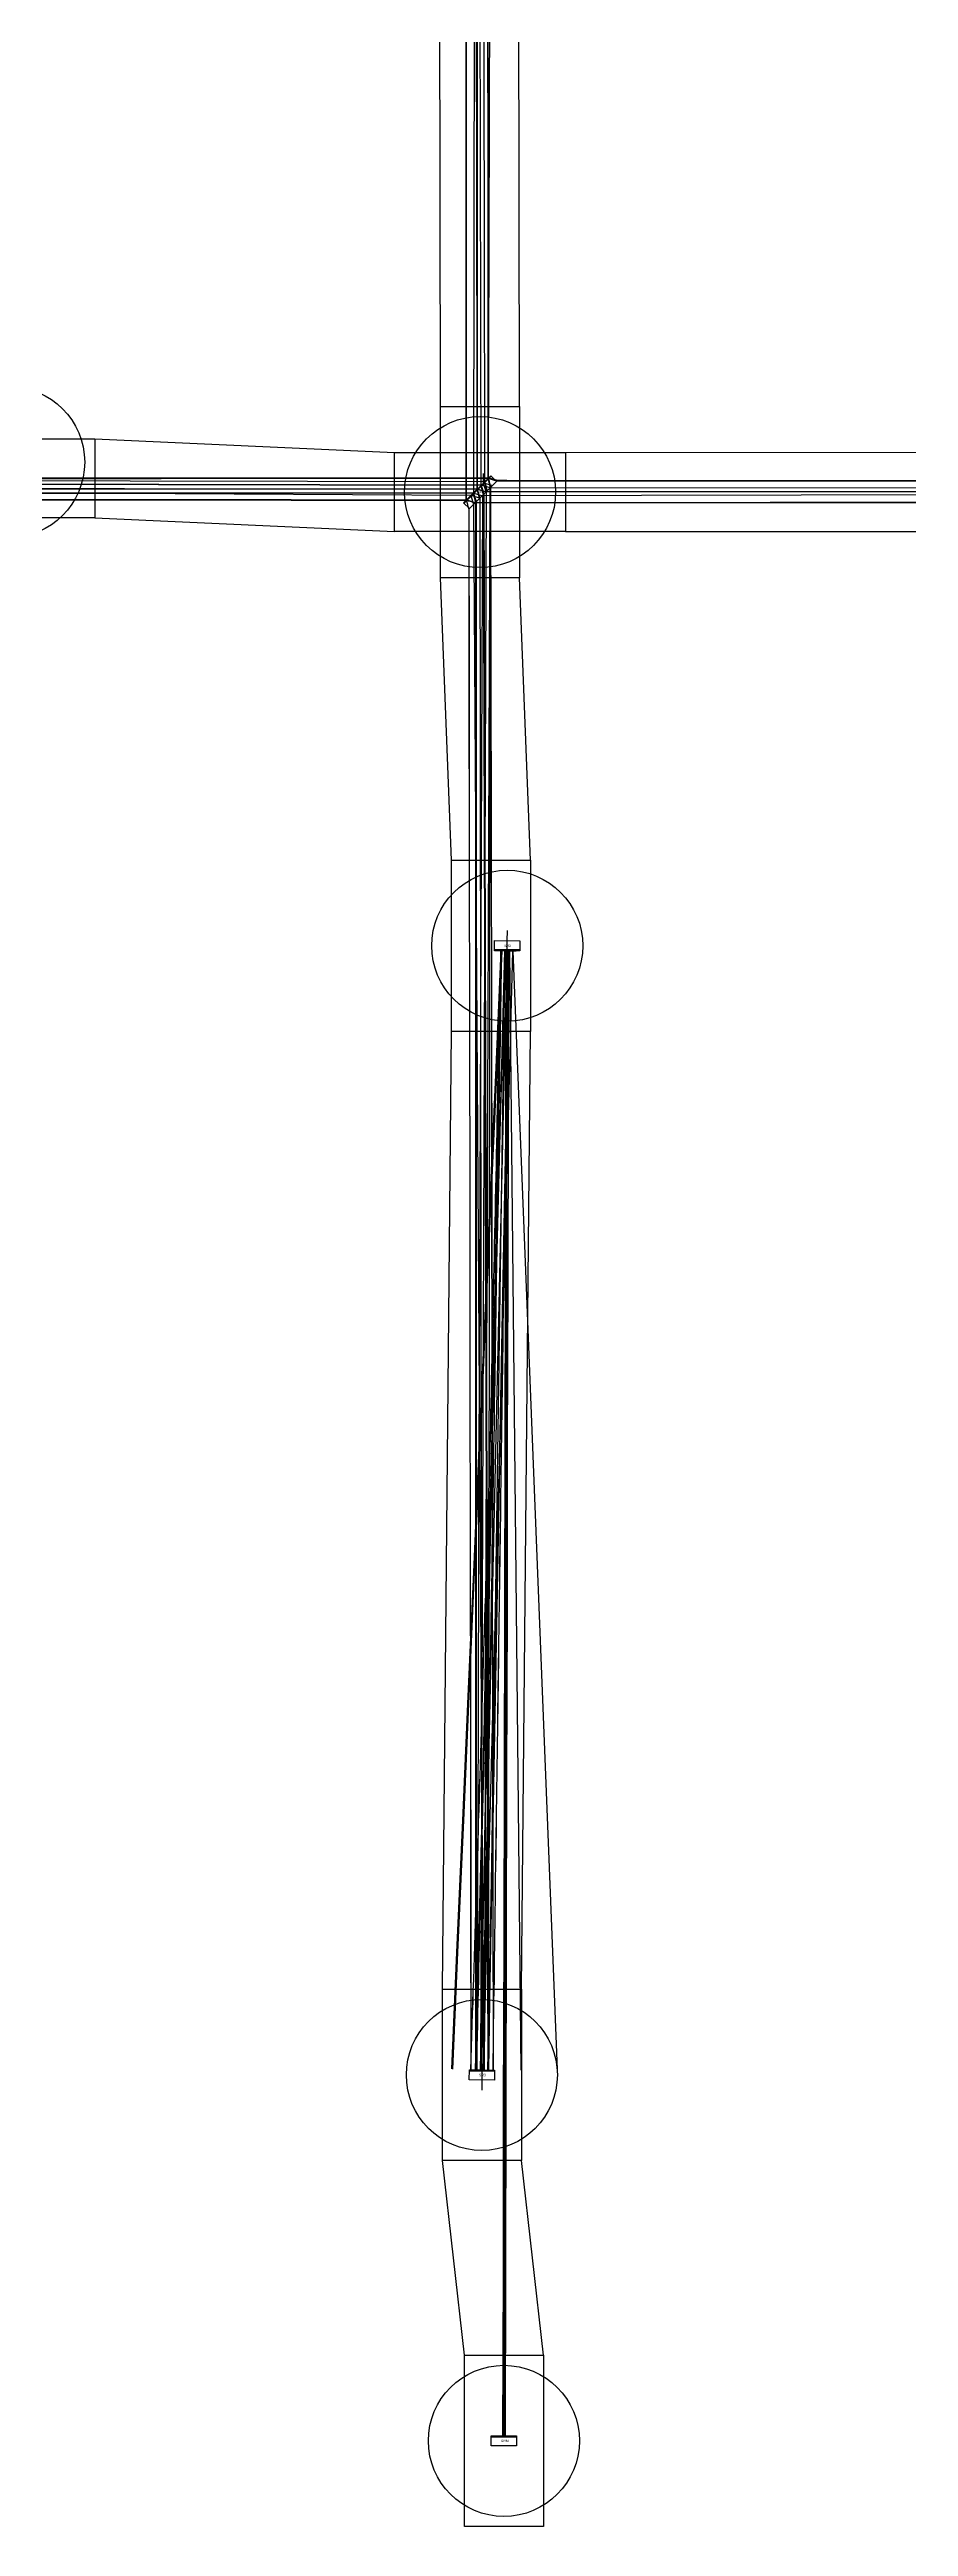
# Model space of a CAD drawing. Header units: millimetres. Extents: x 154 to 3201, y 92 to 3136.
# Drawn here: x 170.47 to 179.01, y 92.49 to 117.08 of the extents above; entities that cross this region are included whole.
import ezdxf

# ---------------------------------------------------------------- set-up
doc = ezdxf.new("R2010")
doc.units = ezdxf.units.MM
for name, color, linetype in [('MAIN_BEAM', 1, 'Continuous'), ('MAIN_BEAM_WIDTH', 2, 'Continuous'), ('Mirrors', 7, 'Continuous'), ('POXPOY_BEAM', 5, 'Continuous'), ('POXPOY_BEAM_WIDTH', 6, 'Continuous'), ('STRAY_BEAM', 3, 'Continuous'), ('text', 7, 'Continuous'), ('Vacuum', 7, 'Continuous')]:
    doc.layers.add(name, color=color, linetype=linetype)
doc.styles.add('VCDSTYLE03', font='txt')

msp = doc.modelspace()

# ---------------------------------------------------------------- linework, layer by layer
at = {"layer": 'MAIN_BEAM'}
for p, q in [((174.723, 112.718), (174.715, 135.79)), ((174.715, 135.79), (174.723, 112.718)), ((174.715, 135.79), (174.723, 112.718)), ((158.959, 112.73), (174.723, 112.718)), ((174.723, 112.718), (158.959, 112.73)), ((174.723, 112.718), (158.959, 112.73)), ((174.723, 112.718), (158.959, 112.73)), ((174.723, 112.718), (158.959, 112.73)), ((174.723, 112.718), (174.811, 112.693)), ((174.723, 112.718), (174.748, 112.629)), ((174.723, 112.718), (174.748, 112.629)), ((174.811, 112.693), (174.723, 112.718)), ((174.723, 112.718), (174.748, 112.629)), ((174.811, 112.693), (174.723, 112.718)), ((174.723, 112.718), (174.748, 112.629)), ((174.811, 112.693), (201.08, 112.701)), ((201.08, 112.701), (174.811, 112.693)), ((201.08, 112.701), (174.811, 112.693)), ((174.748, 112.629), (174.77, 97.024)), ((174.748, 112.629), (174.77, 97.024)), ((174.748, 112.629), (174.77, 97.024)), ((174.748, 112.629), (174.77, 97.024)), ((174.77, 97.024), (175.02, 108.132)), ((174.77, 97.024), (175.02, 108.132)), ((174.77, 97.024), (175.02, 108.132)), ((174.77, 97.024), (175.02, 108.132)), ((175.02, 108.132), (174.988, 93.391)), ((175.02, 108.132), (174.988, 93.391)), ((175.02, 108.132), (174.988, 93.391)), ((175.02, 108.132), (174.988, 93.391))]:
    msp.add_line(p, q, dxfattribs=at)
at = {"layer": 'MAIN_BEAM_WIDTH'}
for points in [[(174.614, 112.609), (174.614, 115.185), (174.613, 117.76), (174.612, 120.336), (174.612, 122.912), (174.611, 125.487), (174.611, 128.063), (174.61, 130.638), (174.609, 133.214), (174.609, 135.79)], [(174.609, 135.79), (174.609, 133.214), (174.61, 130.638), (174.611, 128.063), (174.611, 125.487), (174.612, 122.912), (174.612, 120.336), (174.613, 117.76), (174.614, 115.185), (174.614, 112.609)], [(174.609, 135.79), (174.61, 133.214), (174.61, 130.638), (174.611, 128.063), (174.611, 125.487), (174.612, 122.912), (174.613, 120.336), (174.613, 117.761), (174.614, 115.185), (174.614, 112.609)], [(174.831, 112.826), (174.83, 115.377), (174.829, 117.929), (174.828, 120.48), (174.826, 123.032), (174.825, 125.583), (174.824, 128.135), (174.823, 130.686), (174.822, 133.238), (174.821, 135.789)], [(174.821, 135.789), (174.822, 133.238), (174.823, 130.686), (174.824, 128.135), (174.825, 125.583), (174.826, 123.032), (174.828, 120.48), (174.829, 117.929), (174.83, 115.377), (174.831, 112.826)], [(174.821, 135.789), (174.822, 133.238), (174.823, 130.686), (174.824, 128.135), (174.825, 125.583), (174.826, 123.032), (174.827, 120.48), (174.829, 117.929), (174.83, 115.377), (174.831, 112.826)], [(158.958, 112.84), (160.721, 112.838), (162.485, 112.837), (164.249, 112.835), (166.012, 112.834), (167.776, 112.832), (169.54, 112.83), (171.304, 112.829), (173.067, 112.827), (174.831, 112.826)], [(174.831, 112.826), (173.067, 112.827), (171.304, 112.829), (169.54, 112.83), (167.776, 112.832), (166.012, 112.833), (164.249, 112.835), (162.485, 112.837), (160.721, 112.838), (158.958, 112.84)], [(174.831, 112.826), (173.067, 112.827), (171.303, 112.829), (169.54, 112.83), (167.776, 112.832), (166.012, 112.833), (164.249, 112.835), (162.485, 112.837), (160.721, 112.838), (158.958, 112.84)], [(174.831, 112.826), (173.067, 112.828), (171.304, 112.829), (169.54, 112.831), (167.776, 112.832), (166.013, 112.834), (164.249, 112.835), (162.485, 112.837), (160.722, 112.838), (158.958, 112.84)], [(174.831, 112.826), (173.067, 112.827), (171.303, 112.829), (169.54, 112.83), (167.776, 112.832), (166.012, 112.833), (164.249, 112.835), (162.485, 112.836), (160.721, 112.838), (158.958, 112.839)], [(174.831, 112.826), (174.841, 112.823), (174.851, 112.82), (174.86, 112.817), (174.87, 112.815), (174.88, 112.812), (174.89, 112.809), (174.9, 112.806), (174.909, 112.804), (174.919, 112.801)], [(174.831, 112.826), (174.834, 112.816), (174.836, 112.806), (174.839, 112.796), (174.842, 112.787), (174.845, 112.777), (174.848, 112.767), (174.85, 112.757), (174.853, 112.747), (174.856, 112.737)], [(174.831, 112.826), (174.834, 112.816), (174.836, 112.806), (174.839, 112.796), (174.842, 112.787), (174.845, 112.777), (174.847, 112.767), (174.85, 112.757), (174.853, 112.747), (174.856, 112.737)], [(174.919, 112.801), (174.909, 112.803), (174.9, 112.806), (174.89, 112.809), (174.88, 112.812), (174.87, 112.815), (174.86, 112.817), (174.85, 112.82), (174.841, 112.823), (174.831, 112.826)], [(174.831, 112.826), (174.834, 112.816), (174.837, 112.807), (174.84, 112.797), (174.842, 112.787), (174.845, 112.777), (174.848, 112.767), (174.851, 112.757), (174.853, 112.748), (174.856, 112.738)], [(174.92, 112.801), (174.91, 112.804), (174.9, 112.807), (174.89, 112.809), (174.88, 112.812), (174.871, 112.815), (174.861, 112.818), (174.851, 112.821), (174.841, 112.823), (174.831, 112.826)], [(174.831, 112.826), (174.833, 112.816), (174.836, 112.806), (174.839, 112.796), (174.842, 112.786), (174.845, 112.777), (174.847, 112.767), (174.85, 112.757), (174.853, 112.747), (174.856, 112.737)], [(174.856, 112.738), (174.859, 110.992), (174.862, 109.246), (174.864, 107.499), (174.867, 105.753), (174.87, 104.007), (174.872, 102.261), (174.875, 100.515), (174.878, 98.769), (174.88, 97.023)], [(174.856, 112.737), (174.859, 110.991), (174.861, 109.245), (174.864, 107.499), (174.867, 105.753), (174.869, 104.007), (174.872, 102.261), (174.875, 100.515), (174.877, 98.769), (174.88, 97.023)], [(174.856, 112.737), (174.858, 110.991), (174.861, 109.245), (174.864, 107.499), (174.866, 105.753), (174.869, 104.007), (174.872, 102.261), (174.874, 100.515), (174.877, 98.769), (174.88, 97.023)], [(174.856, 112.737), (174.858, 110.991), (174.861, 109.245), (174.864, 107.499), (174.866, 105.753), (174.869, 104.007), (174.872, 102.261), (174.874, 100.515), (174.877, 98.769), (174.88, 97.023)], [(174.919, 112.801), (177.826, 112.801), (180.733, 112.802), (183.639, 112.803), (186.546, 112.803), (189.453, 112.804), (192.36, 112.805), (195.266, 112.805), (198.173, 112.806), (201.08, 112.807)], [(201.08, 112.807), (198.173, 112.806), (195.266, 112.805), (192.36, 112.805), (189.453, 112.804), (186.546, 112.803), (183.639, 112.803), (180.733, 112.802), (177.826, 112.801), (174.919, 112.801)], [(201.08, 112.807), (198.173, 112.806), (195.266, 112.806), (192.36, 112.805), (189.453, 112.804), (186.546, 112.804), (183.64, 112.803), (180.733, 112.802), (177.826, 112.802), (174.92, 112.801)], [(158.96, 112.62), (160.7, 112.619), (162.439, 112.618), (164.178, 112.616), (165.918, 112.615), (167.657, 112.614), (169.396, 112.613), (171.136, 112.612), (172.875, 112.61), (174.614, 112.609)], [(174.614, 112.609), (172.875, 112.61), (171.136, 112.612), (169.396, 112.613), (167.657, 112.614), (165.918, 112.615), (164.178, 112.616), (162.439, 112.618), (160.7, 112.619), (158.96, 112.62)], [(174.614, 112.609), (172.875, 112.61), (171.136, 112.612), (169.396, 112.613), (167.657, 112.614), (165.918, 112.615), (164.178, 112.616), (162.439, 112.618), (160.7, 112.619), (158.96, 112.62)], [(174.614, 112.609), (172.875, 112.61), (171.135, 112.611), (169.396, 112.612), (167.657, 112.614), (165.917, 112.615), (164.178, 112.616), (162.439, 112.617), (160.7, 112.618), (158.96, 112.62)], [(174.614, 112.609), (172.875, 112.611), (171.136, 112.612), (169.396, 112.613), (167.657, 112.614), (165.918, 112.615), (164.178, 112.617), (162.439, 112.618), (160.7, 112.619), (158.96, 112.62)], [(174.614, 112.609), (174.624, 112.607), (174.634, 112.604), (174.644, 112.601), (174.653, 112.598), (174.663, 112.595), (174.673, 112.593), (174.683, 112.59), (174.692, 112.587), (174.702, 112.584)], [(174.614, 112.609), (174.617, 112.6), (174.62, 112.59), (174.623, 112.58), (174.625, 112.57), (174.628, 112.56), (174.631, 112.551), (174.634, 112.541), (174.636, 112.531), (174.639, 112.521)], [(174.614, 112.609), (174.617, 112.6), (174.62, 112.59), (174.623, 112.58), (174.625, 112.57), (174.628, 112.561), (174.631, 112.551), (174.634, 112.541), (174.636, 112.531), (174.639, 112.521)], [(174.702, 112.584), (174.693, 112.587), (174.683, 112.59), (174.673, 112.593), (174.663, 112.595), (174.653, 112.598), (174.644, 112.601), (174.634, 112.604), (174.624, 112.607), (174.614, 112.609)], [(174.614, 112.609), (174.617, 112.599), (174.619, 112.589), (174.622, 112.58), (174.625, 112.57), (174.628, 112.56), (174.631, 112.55), (174.633, 112.541), (174.636, 112.531), (174.639, 112.521)], [(174.702, 112.584), (174.692, 112.587), (174.682, 112.59), (174.673, 112.592), (174.663, 112.595), (174.653, 112.598), (174.643, 112.601), (174.633, 112.603), (174.624, 112.606), (174.614, 112.609)], [(174.614, 112.609), (174.617, 112.6), (174.62, 112.59), (174.623, 112.58), (174.625, 112.57), (174.628, 112.561), (174.631, 112.551), (174.634, 112.541), (174.637, 112.531), (174.639, 112.522)], [(174.639, 112.522), (174.642, 110.8), (174.644, 109.078), (174.646, 107.356), (174.648, 105.634), (174.651, 103.912), (174.653, 102.191), (174.655, 100.469), (174.658, 98.747), (174.66, 97.025)], [(174.639, 112.521), (174.641, 110.8), (174.644, 109.078), (174.646, 107.356), (174.648, 105.634), (174.651, 103.912), (174.653, 102.19), (174.655, 100.469), (174.657, 98.747), (174.66, 97.025)], [(174.639, 112.521), (174.641, 110.8), (174.644, 109.078), (174.646, 107.356), (174.648, 105.634), (174.651, 103.912), (174.653, 102.19), (174.655, 100.469), (174.658, 98.747), (174.66, 97.025)], [(174.639, 112.521), (174.641, 110.799), (174.643, 109.078), (174.646, 107.356), (174.648, 105.634), (174.65, 103.912), (174.653, 102.19), (174.655, 100.469), (174.657, 98.747), (174.659, 97.025)], [(174.702, 112.584), (177.633, 112.586), (180.564, 112.587), (183.495, 112.588), (186.426, 112.589), (189.356, 112.591), (192.287, 112.592), (195.218, 112.593), (198.149, 112.594), (201.08, 112.596)], [(201.08, 112.596), (198.149, 112.594), (195.218, 112.593), (192.287, 112.592), (189.356, 112.591), (186.426, 112.589), (183.495, 112.588), (180.564, 112.587), (177.633, 112.586), (174.702, 112.584)], [(201.08, 112.595), (198.149, 112.594), (195.218, 112.593), (192.287, 112.592), (189.356, 112.59), (186.425, 112.589), (183.494, 112.588), (180.564, 112.586), (177.633, 112.585), (174.702, 112.584)], [(174.659, 97.025), (174.663, 97.137), (174.666, 97.249), (174.67, 97.362), (174.673, 97.474), (174.677, 97.586), (174.68, 97.698), (174.684, 97.81), (174.688, 97.923), (174.691, 98.035), (174.695, 98.147), (174.698, 98.259), (174.702, 98.371), (174.705, 98.484), (174.709, 98.596), (174.712, 98.708), (174.716, 98.82), (174.719, 98.932), (174.723, 99.045), (174.726, 99.157), (174.73, 99.269), (174.733, 99.381), (174.737, 99.493), (174.74, 99.606), (174.744, 99.718), (174.747, 99.83), (174.751, 99.942), (174.754, 100.054), (174.758, 100.167), (174.761, 100.279), (174.765, 100.391), (174.768, 100.503), (174.772, 100.615), (174.775, 100.727), (174.779, 100.84), (174.782, 100.952), (174.786, 101.064), (174.789, 101.176), (174.793, 101.288), (174.796, 101.401), (174.8, 101.513), (174.803, 101.625), (174.807, 101.737), (174.81, 101.849), (174.814, 101.962), (174.817, 102.074), (174.821, 102.186), (174.824, 102.298), (174.828, 102.41), (174.831, 102.523), (174.835, 102.635), (174.838, 102.747), (174.842, 102.859), (174.846, 102.971), (174.849, 103.084), (174.853, 103.196), (174.856, 103.308), (174.86, 103.42), (174.863, 103.532), (174.867, 103.645), (174.87, 103.757), (174.874, 103.869), (174.877, 103.981), (174.881, 104.093), (174.884, 104.206), (174.888, 104.318), (174.891, 104.43), (174.895, 104.542), (174.898, 104.654), (174.902, 104.767), (174.905, 104.879), (174.909, 104.991), (174.912, 105.103), (174.916, 105.215), (174.919, 105.328), (174.923, 105.44), (174.926, 105.552), (174.93, 105.664), (174.933, 105.776), (174.937, 105.889), (174.94, 106.001), (174.944, 106.113), (174.947, 106.225), (174.951, 106.337), (174.954, 106.45), (174.958, 106.562), (174.961, 106.674), (174.965, 106.786), (174.968, 106.898), (174.972, 107.011), (174.975, 107.123), (174.979, 107.235), (174.982, 107.347), (174.986, 107.459), (174.989, 107.571), (174.993, 107.684), (174.997, 107.796), (175, 107.908), (175.004, 108.02), (175.007, 108.132)], [(174.66, 97.025), (174.663, 97.137), (174.667, 97.249), (174.67, 97.362), (174.674, 97.474), (174.677, 97.586), (174.681, 97.698), (174.684, 97.81), (174.688, 97.923), (174.691, 98.035), (174.695, 98.147), (174.698, 98.259), (174.702, 98.371), (174.705, 98.484), (174.709, 98.596), (174.712, 98.708), (174.716, 98.82), (174.719, 98.932), (174.723, 99.045), (174.726, 99.157), (174.73, 99.269), (174.733, 99.381), (174.737, 99.493), (174.74, 99.606), (174.744, 99.718), (174.747, 99.83), (174.751, 99.942), (174.754, 100.054), (174.758, 100.167), (174.761, 100.279), (174.765, 100.391), (174.769, 100.503), (174.772, 100.615), (174.776, 100.727), (174.779, 100.84), (174.783, 100.952), (174.786, 101.064), (174.79, 101.176), (174.793, 101.288), (174.797, 101.401), (174.8, 101.513), (174.804, 101.625), (174.807, 101.737), (174.811, 101.849), (174.814, 101.962), (174.818, 102.074), (174.821, 102.186), (174.825, 102.298), (174.828, 102.41), (174.832, 102.523), (174.835, 102.635), (174.839, 102.747), (174.842, 102.859), (174.846, 102.971), (174.849, 103.084), (174.853, 103.196), (174.856, 103.308), (174.86, 103.42), (174.863, 103.532), (174.867, 103.645), (174.87, 103.757), (174.874, 103.869), (174.877, 103.981), (174.881, 104.093), (174.884, 104.206), (174.888, 104.318), (174.891, 104.43), (174.895, 104.542), (174.898, 104.654), (174.902, 104.767), (174.905, 104.879), (174.909, 104.991), (174.912, 105.103), (174.916, 105.215), (174.919, 105.328), (174.923, 105.44), (174.926, 105.552), (174.93, 105.664), (174.933, 105.776), (174.937, 105.889), (174.94, 106.001), (174.944, 106.113), (174.947, 106.225), (174.951, 106.337), (174.954, 106.45), (174.958, 106.562), (174.961, 106.674), (174.965, 106.786), (174.968, 106.898), (174.972, 107.011), (174.976, 107.123), (174.979, 107.235), (174.983, 107.347), (174.986, 107.459), (174.99, 107.571), (174.993, 107.684), (174.997, 107.796), (175, 107.908), (175.004, 108.02), (175.007, 108.132)], [(174.66, 97.025), (174.663, 97.137), (174.667, 97.249), (174.67, 97.362), (174.674, 97.474), (174.677, 97.586), (174.681, 97.698), (174.684, 97.81), (174.688, 97.923), (174.691, 98.035), (174.695, 98.147), (174.698, 98.259), (174.702, 98.371), (174.705, 98.484), (174.709, 98.596), (174.712, 98.708), (174.716, 98.82), (174.719, 98.932), (174.723, 99.045), (174.726, 99.157), (174.73, 99.269), (174.733, 99.381), (174.737, 99.493), (174.74, 99.606), (174.744, 99.718), (174.748, 99.83), (174.751, 99.942), (174.755, 100.054), (174.758, 100.167), (174.762, 100.279), (174.765, 100.391), (174.769, 100.503), (174.772, 100.615), (174.776, 100.727), (174.779, 100.84), (174.783, 100.952), (174.786, 101.064), (174.79, 101.176), (174.793, 101.288), (174.797, 101.401), (174.8, 101.513), (174.804, 101.625), (174.807, 101.737), (174.811, 101.849), (174.814, 101.962), (174.818, 102.074), (174.821, 102.186), (174.825, 102.298), (174.828, 102.41), (174.832, 102.523), (174.835, 102.635), (174.839, 102.747), (174.842, 102.859), (174.846, 102.971), (174.849, 103.084), (174.853, 103.196), (174.856, 103.308), (174.86, 103.42), (174.863, 103.532), (174.867, 103.645), (174.87, 103.757), (174.874, 103.869), (174.877, 103.981), (174.881, 104.093), (174.884, 104.206), (174.888, 104.318), (174.891, 104.43), (174.895, 104.542), (174.898, 104.654), (174.902, 104.767), (174.905, 104.879), (174.909, 104.991), (174.912, 105.103), (174.916, 105.215), (174.919, 105.328), (174.923, 105.44), (174.926, 105.552), (174.93, 105.664), (174.933, 105.776), (174.937, 105.889), (174.94, 106.001), (174.944, 106.113), (174.947, 106.225), (174.951, 106.337), (174.954, 106.45), (174.958, 106.562), (174.961, 106.674), (174.965, 106.786), (174.969, 106.898), (174.972, 107.011), (174.976, 107.123), (174.979, 107.235), (174.983, 107.347), (174.986, 107.459), (174.99, 107.571), (174.993, 107.684), (174.997, 107.796), (175, 107.908), (175.004, 108.02), (175.007, 108.132)], [(174.66, 97.025), (174.663, 97.137), (174.667, 97.249), (174.67, 97.362), (174.674, 97.474), (174.677, 97.586), (174.681, 97.698), (174.684, 97.81), (174.688, 97.923), (174.691, 98.035), (174.695, 98.147), (174.698, 98.259), (174.702, 98.371), (174.706, 98.484), (174.709, 98.596), (174.713, 98.708), (174.716, 98.82), (174.72, 98.932), (174.723, 99.045), (174.727, 99.157), (174.73, 99.269), (174.734, 99.381), (174.737, 99.493), (174.741, 99.606), (174.744, 99.718), (174.748, 99.83), (174.751, 99.942), (174.755, 100.054), (174.758, 100.167), (174.762, 100.279), (174.765, 100.391), (174.769, 100.503), (174.772, 100.615), (174.776, 100.727), (174.779, 100.84), (174.783, 100.952), (174.786, 101.064), (174.79, 101.176), (174.793, 101.288), (174.797, 101.401), (174.8, 101.513), (174.804, 101.625), (174.807, 101.737), (174.811, 101.849), (174.814, 101.962), (174.818, 102.074), (174.821, 102.186), (174.825, 102.298), (174.828, 102.41), (174.832, 102.523), (174.835, 102.635), (174.839, 102.747), (174.842, 102.859), (174.846, 102.971), (174.849, 103.084), (174.853, 103.196), (174.856, 103.308), (174.86, 103.42), (174.863, 103.532), (174.867, 103.645), (174.87, 103.757), (174.874, 103.869), (174.877, 103.981), (174.881, 104.093), (174.884, 104.206), (174.888, 104.318), (174.891, 104.43), (174.895, 104.542), (174.898, 104.654), (174.902, 104.767), (174.905, 104.879), (174.909, 104.991), (174.912, 105.103), (174.916, 105.215), (174.919, 105.328), (174.923, 105.44), (174.926, 105.552), (174.93, 105.664), (174.933, 105.776), (174.937, 105.889), (174.94, 106.001), (174.944, 106.113), (174.947, 106.225), (174.951, 106.337), (174.954, 106.45), (174.958, 106.562), (174.962, 106.674), (174.965, 106.786), (174.969, 106.898), (174.972, 107.011), (174.976, 107.123), (174.979, 107.235), (174.983, 107.347), (174.986, 107.459), (174.99, 107.571), (174.993, 107.684), (174.997, 107.796), (175, 107.908), (175.004, 108.02), (175.007, 108.132)], [(174.88, 97.023), (174.881, 97.135), (174.883, 97.247), (174.884, 97.359), (174.886, 97.472), (174.888, 97.584), (174.889, 97.696), (174.891, 97.808), (174.892, 97.92), (174.894, 98.033), (174.895, 98.145), (174.897, 98.257), (174.898, 98.369), (174.9, 98.481), (174.902, 98.594), (174.903, 98.706), (174.905, 98.818), (174.906, 98.93), (174.908, 99.043), (174.909, 99.155), (174.911, 99.267), (174.912, 99.379), (174.914, 99.491), (174.915, 99.604), (174.917, 99.716), (174.919, 99.828), (174.92, 99.94), (174.922, 100.053), (174.923, 100.165), (174.925, 100.277), (174.926, 100.389), (174.928, 100.501), (174.929, 100.614), (174.931, 100.726), (174.932, 100.838), (174.934, 100.95), (174.936, 101.062), (174.937, 101.175), (174.939, 101.287), (174.94, 101.399), (174.942, 101.511), (174.943, 101.624), (174.945, 101.736), (174.946, 101.848), (174.948, 101.96), (174.949, 102.072), (174.951, 102.185), (174.953, 102.297), (174.954, 102.409), (174.956, 102.521), (174.957, 102.634), (174.959, 102.746), (174.96, 102.858), (174.962, 102.97), (174.963, 103.082), (174.965, 103.195), (174.966, 103.307), (174.968, 103.419), (174.97, 103.531), (174.971, 103.643), (174.973, 103.756), (174.974, 103.868), (174.976, 103.98), (174.977, 104.092), (174.979, 104.205), (174.98, 104.317), (174.982, 104.429), (174.984, 104.541), (174.985, 104.653), (174.987, 104.766), (174.988, 104.878), (174.99, 104.99), (174.991, 105.102), (174.993, 105.215), (174.994, 105.327), (174.996, 105.439), (174.997, 105.551), (174.999, 105.663), (175.001, 105.776), (175.002, 105.888), (175.004, 106), (175.005, 106.112), (175.007, 106.224), (175.008, 106.337), (175.01, 106.449), (175.011, 106.561), (175.013, 106.673), (175.014, 106.786), (175.016, 106.898), (175.018, 107.01), (175.019, 107.122), (175.021, 107.234), (175.022, 107.347), (175.024, 107.459), (175.025, 107.571), (175.027, 107.683), (175.028, 107.795), (175.03, 107.908), (175.031, 108.02), (175.033, 108.132)], [(174.88, 97.023), (174.881, 97.135), (174.883, 97.247), (174.884, 97.359), (174.886, 97.472), (174.888, 97.584), (174.889, 97.696), (174.891, 97.808), (174.892, 97.92), (174.894, 98.033), (174.895, 98.145), (174.897, 98.257), (174.898, 98.369), (174.9, 98.481), (174.901, 98.594), (174.903, 98.706), (174.905, 98.818), (174.906, 98.93), (174.908, 99.043), (174.909, 99.155), (174.911, 99.267), (174.912, 99.379), (174.914, 99.491), (174.915, 99.604), (174.917, 99.716), (174.918, 99.828), (174.92, 99.94), (174.922, 100.053), (174.923, 100.165), (174.925, 100.277), (174.926, 100.389), (174.928, 100.501), (174.929, 100.614), (174.931, 100.726), (174.932, 100.838), (174.934, 100.95), (174.936, 101.062), (174.937, 101.175), (174.939, 101.287), (174.94, 101.399), (174.942, 101.511), (174.943, 101.624), (174.945, 101.736), (174.946, 101.848), (174.948, 101.96), (174.949, 102.072), (174.951, 102.185), (174.953, 102.297), (174.954, 102.409), (174.956, 102.521), (174.957, 102.634), (174.959, 102.746), (174.96, 102.858), (174.962, 102.97), (174.963, 103.082), (174.965, 103.195), (174.966, 103.307), (174.968, 103.419), (174.97, 103.531), (174.971, 103.643), (174.973, 103.756), (174.974, 103.868), (174.976, 103.98), (174.977, 104.092), (174.979, 104.205), (174.98, 104.317), (174.982, 104.429), (174.983, 104.541), (174.985, 104.653), (174.987, 104.766), (174.988, 104.878), (174.99, 104.99), (174.991, 105.102), (174.993, 105.215), (174.994, 105.327), (174.996, 105.439), (174.997, 105.551), (174.999, 105.663), (175, 105.776), (175.002, 105.888), (175.004, 106), (175.005, 106.112), (175.007, 106.224), (175.008, 106.337), (175.01, 106.449), (175.011, 106.561), (175.013, 106.673), (175.014, 106.786), (175.016, 106.898), (175.018, 107.01), (175.019, 107.122), (175.021, 107.234), (175.022, 107.347), (175.024, 107.459), (175.025, 107.571), (175.027, 107.683), (175.028, 107.795), (175.03, 107.908), (175.031, 108.02), (175.033, 108.132)], [(174.88, 97.023), (174.882, 97.135), (174.883, 97.247), (174.885, 97.359), (174.886, 97.472), (174.888, 97.584), (174.889, 97.696), (174.891, 97.808), (174.893, 97.92), (174.894, 98.033), (174.896, 98.145), (174.897, 98.257), (174.899, 98.369), (174.9, 98.481), (174.902, 98.594), (174.903, 98.706), (174.905, 98.818), (174.906, 98.93), (174.908, 99.043), (174.91, 99.155), (174.911, 99.267), (174.913, 99.379), (174.914, 99.491), (174.916, 99.604), (174.917, 99.716), (174.919, 99.828), (174.92, 99.94), (174.922, 100.053), (174.923, 100.165), (174.925, 100.277), (174.927, 100.389), (174.928, 100.501), (174.93, 100.614), (174.931, 100.726), (174.933, 100.838), (174.934, 100.95), (174.936, 101.062), (174.937, 101.175), (174.939, 101.287), (174.94, 101.399), (174.942, 101.511), (174.943, 101.624), (174.945, 101.736), (174.947, 101.848), (174.948, 101.96), (174.95, 102.072), (174.951, 102.185), (174.953, 102.297), (174.954, 102.409), (174.956, 102.521), (174.957, 102.634), (174.959, 102.746), (174.96, 102.858), (174.962, 102.97), (174.964, 103.082), (174.965, 103.195), (174.967, 103.307), (174.968, 103.419), (174.97, 103.531), (174.971, 103.643), (174.973, 103.756), (174.974, 103.868), (174.976, 103.98), (174.977, 104.092), (174.979, 104.205), (174.981, 104.317), (174.982, 104.429), (174.984, 104.541), (174.985, 104.653), (174.987, 104.766), (174.988, 104.878), (174.99, 104.99), (174.991, 105.102), (174.993, 105.215), (174.994, 105.327), (174.996, 105.439), (174.998, 105.551), (174.999, 105.663), (175.001, 105.776), (175.002, 105.888), (175.004, 106), (175.005, 106.112), (175.007, 106.224), (175.008, 106.337), (175.01, 106.449), (175.011, 106.561), (175.013, 106.673), (175.015, 106.786), (175.016, 106.898), (175.018, 107.01), (175.019, 107.122), (175.021, 107.234), (175.022, 107.347), (175.024, 107.459), (175.025, 107.571), (175.027, 107.683), (175.028, 107.795), (175.03, 107.908), (175.032, 108.02), (175.033, 108.132)], [(174.88, 97.023), (174.881, 97.135), (174.883, 97.247), (174.884, 97.359), (174.886, 97.472), (174.887, 97.584), (174.889, 97.696), (174.891, 97.808), (174.892, 97.92), (174.894, 98.033), (174.895, 98.145), (174.897, 98.257), (174.898, 98.369), (174.9, 98.481), (174.901, 98.594), (174.903, 98.706), (174.904, 98.818), (174.906, 98.93), (174.908, 99.043), (174.909, 99.155), (174.911, 99.267), (174.912, 99.379), (174.914, 99.491), (174.915, 99.604), (174.917, 99.716), (174.918, 99.828), (174.92, 99.94), (174.921, 100.053), (174.923, 100.165), (174.925, 100.277), (174.926, 100.389), (174.928, 100.501), (174.929, 100.614), (174.931, 100.726), (174.932, 100.838), (174.934, 100.95), (174.935, 101.062), (174.937, 101.175), (174.939, 101.287), (174.94, 101.399), (174.942, 101.511), (174.943, 101.624), (174.945, 101.736), (174.946, 101.848), (174.948, 101.96), (174.949, 102.072), (174.951, 102.185), (174.952, 102.297), (174.954, 102.409), (174.956, 102.521), (174.957, 102.634), (174.959, 102.746), (174.96, 102.858), (174.962, 102.97), (174.963, 103.082), (174.965, 103.195), (174.966, 103.307), (174.968, 103.419), (174.97, 103.531), (174.971, 103.643), (174.973, 103.756), (174.974, 103.868), (174.976, 103.98), (174.977, 104.092), (174.979, 104.205), (174.98, 104.317), (174.982, 104.429), (174.983, 104.541), (174.985, 104.653), (174.987, 104.766), (174.988, 104.878), (174.99, 104.99), (174.991, 105.102), (174.993, 105.215), (174.994, 105.327), (174.996, 105.439), (174.997, 105.551), (174.999, 105.663), (175, 105.776), (175.002, 105.888), (175.004, 106), (175.005, 106.112), (175.007, 106.224), (175.008, 106.337), (175.01, 106.449), (175.011, 106.561), (175.013, 106.673), (175.014, 106.786), (175.016, 106.898), (175.018, 107.01), (175.019, 107.122), (175.021, 107.234), (175.022, 107.347), (175.024, 107.459), (175.025, 107.571), (175.027, 107.683), (175.028, 107.795), (175.03, 107.908), (175.031, 108.02), (175.033, 108.132)], [(175.007, 108.132), (175.004, 106.495), (175, 104.857), (174.997, 103.219), (174.993, 101.581), (174.989, 99.943), (174.986, 98.305), (174.982, 96.667), (174.979, 95.029), (174.975, 93.391)], [(175.007, 108.132), (175.004, 106.495), (175, 104.857), (174.997, 103.219), (174.993, 101.581), (174.989, 99.943), (174.986, 98.305), (174.982, 96.667), (174.979, 95.029), (174.975, 93.391)], [(175.007, 108.132), (175.004, 106.495), (175, 104.857), (174.996, 103.219), (174.993, 101.581), (174.989, 99.943), (174.986, 98.305), (174.982, 96.667), (174.979, 95.029), (174.975, 93.391)], [(175.007, 108.132), (175.004, 106.495), (175, 104.857), (174.997, 103.219), (174.993, 101.581), (174.989, 99.943), (174.986, 98.305), (174.982, 96.667), (174.979, 95.029), (174.975, 93.391)], [(175.033, 108.132), (175.029, 106.494), (175.026, 104.856), (175.022, 103.218), (175.018, 101.581), (175.015, 99.943), (175.011, 98.305), (175.008, 96.667), (175.004, 95.029), (175, 93.391)], [(175.033, 108.132), (175.029, 106.494), (175.026, 104.856), (175.022, 103.218), (175.019, 101.581), (175.015, 99.943), (175.011, 98.305), (175.008, 96.667), (175.004, 95.029), (175.001, 93.391)], [(175.033, 108.132), (175.029, 106.494), (175.026, 104.856), (175.022, 103.218), (175.019, 101.581), (175.015, 99.943), (175.011, 98.305), (175.008, 96.667), (175.004, 95.029), (175.001, 93.391)], [(175.033, 108.132), (175.029, 106.494), (175.026, 104.856), (175.022, 103.218), (175.019, 101.581), (175.015, 99.943), (175.011, 98.305), (175.008, 96.667), (175.004, 95.029), (175.001, 93.391)]]:
    msp.add_lwpolyline(points, dxfattribs=at)
at = {"layer": 'Mirrors'}
for p, q in [((174.588, 112.583), (174.857, 112.852)), ((174.594, 112.578), (174.863, 112.846)), ((174.914, 112.795), (174.645, 112.527)), ((174.857, 112.852), (174.914, 112.795)), ((174.645, 112.527), (174.588, 112.583)), ((174.895, 108.136), (174.896, 108.236)), ((174.896, 108.236), (175.146, 108.234)), ((175.146, 108.234), (175.145, 108.133)), ((175.145, 108.143), (174.895, 108.146)), ((174.644, 96.925), (174.645, 97.025)), ((174.894, 96.923), (174.644, 96.925)), ((174.645, 97.015), (174.895, 97.013)), ((174.895, 97.023), (174.894, 96.923)), ((174.863, 93.291), (174.863, 93.391)), ((174.863, 93.381), (175.113, 93.381)), ((175.113, 93.291), (174.863, 93.291)), ((175.113, 93.391), (175.113, 93.291))]:
    msp.add_line(p, q, dxfattribs=at)
for points in [[(175.145, 108.133), (175.141, 108.133), (175.136, 108.133), (175.132, 108.133), (175.128, 108.133), (175.124, 108.133), (175.119, 108.133), (175.115, 108.133), (175.111, 108.133), (175.106, 108.132), (175.102, 108.132), (175.098, 108.132), (175.093, 108.132), (175.089, 108.132), (175.085, 108.132), (175.08, 108.132), (175.076, 108.132), (175.072, 108.132), (175.067, 108.132), (175.063, 108.132), (175.059, 108.132), (175.055, 108.132), (175.05, 108.132), (175.046, 108.132), (175.042, 108.132), (175.037, 108.132), (175.033, 108.132), (175.029, 108.132), (175.024, 108.132), (175.02, 108.132), (175.016, 108.132), (175.011, 108.132), (175.007, 108.132), (175.003, 108.133), (174.999, 108.133), (174.994, 108.133), (174.99, 108.133), (174.986, 108.133), (174.981, 108.133), (174.977, 108.133), (174.973, 108.133), (174.968, 108.133), (174.964, 108.133), (174.96, 108.134), (174.955, 108.134), (174.951, 108.134), (174.947, 108.134), (174.942, 108.134), (174.938, 108.134), (174.934, 108.135), (174.93, 108.135), (174.925, 108.135), (174.921, 108.135), (174.917, 108.135), (174.912, 108.136), (174.908, 108.136), (174.904, 108.136), (174.899, 108.136), (174.895, 108.136)], [(174.645, 97.025), (174.649, 97.025), (174.653, 97.025), (174.658, 97.025), (174.662, 97.025), (174.666, 97.025), (174.671, 97.025), (174.675, 97.025), (174.679, 97.025), (174.684, 97.025), (174.688, 97.025), (174.692, 97.025), (174.697, 97.024), (174.701, 97.024), (174.705, 97.024), (174.709, 97.024), (174.714, 97.024), (174.718, 97.024), (174.722, 97.024), (174.727, 97.024), (174.731, 97.024), (174.735, 97.024), (174.74, 97.024), (174.744, 97.024), (174.748, 97.024), (174.753, 97.024), (174.757, 97.024), (174.761, 97.024), (174.765, 97.024), (174.77, 97.024), (174.774, 97.024), (174.778, 97.024), (174.783, 97.023), (174.787, 97.023), (174.791, 97.023), (174.796, 97.023), (174.8, 97.023), (174.804, 97.023), (174.809, 97.023), (174.813, 97.023), (174.817, 97.023), (174.822, 97.023), (174.826, 97.023), (174.83, 97.023), (174.834, 97.023), (174.839, 97.023), (174.843, 97.023), (174.847, 97.023), (174.852, 97.023), (174.856, 97.023), (174.86, 97.023), (174.865, 97.023), (174.869, 97.023), (174.873, 97.023), (174.878, 97.023), (174.882, 97.023), (174.886, 97.023), (174.89, 97.023), (174.895, 97.023)], [(174.863, 93.391), (174.867, 93.391), (174.871, 93.391), (174.876, 93.391), (174.88, 93.391), (174.884, 93.391), (174.889, 93.391), (174.893, 93.391), (174.897, 93.391), (174.902, 93.391), (174.906, 93.391), (174.91, 93.391), (174.915, 93.391), (174.919, 93.391), (174.923, 93.391), (174.927, 93.391), (174.932, 93.391), (174.936, 93.391), (174.94, 93.391), (174.945, 93.391), (174.949, 93.391), (174.953, 93.391), (174.958, 93.391), (174.962, 93.391), (174.966, 93.391), (174.971, 93.391), (174.975, 93.391), (174.979, 93.391), (174.984, 93.391), (174.988, 93.391), (174.992, 93.391), (174.996, 93.391), (175.001, 93.391), (175.005, 93.391), (175.009, 93.391), (175.014, 93.391), (175.018, 93.391), (175.022, 93.391), (175.027, 93.391), (175.031, 93.391), (175.035, 93.391), (175.04, 93.391), (175.044, 93.391), (175.048, 93.391), (175.052, 93.391), (175.057, 93.391), (175.061, 93.391), (175.065, 93.391), (175.07, 93.391), (175.074, 93.391), (175.078, 93.391), (175.083, 93.391), (175.087, 93.391), (175.091, 93.391), (175.096, 93.391), (175.1, 93.391), (175.104, 93.391), (175.109, 93.391), (175.113, 93.391)]]:
    msp.add_lwpolyline(points, dxfattribs=at)
at = {"layer": 'POXPOY_BEAM'}
for p, q in [((174.715, 135.79), (174.758, 112.753)), ((174.758, 112.753), (158.958, 112.789)), ((174.811, 112.693), (174.755, 97.024)), ((174.758, 112.753), (174.783, 112.665)), ((174.963, 108.134), (174.472, 97.033)), ((174.755, 97.024), (174.963, 108.134))]:
    msp.add_line(p, q, dxfattribs=at)
at = {"layer": 'POXPOY_BEAM_WIDTH'}
for points in [[(174.68, 135.79), (174.684, 133.226), (174.689, 130.662), (174.693, 128.098), (174.698, 125.534), (174.702, 122.971), (174.707, 120.407), (174.711, 117.843), (174.716, 115.279), (174.721, 112.715)], [(174.751, 135.79), (174.756, 133.234), (174.761, 130.679), (174.766, 128.123), (174.771, 125.568), (174.776, 123.012), (174.781, 120.457), (174.786, 117.901), (174.791, 115.346), (174.796, 112.791)], [(174.796, 112.791), (173.036, 112.795), (171.276, 112.799), (169.516, 112.803), (167.757, 112.808), (165.997, 112.812), (164.237, 112.816), (162.477, 112.82), (160.718, 112.824), (158.958, 112.829)], [(174.721, 112.715), (172.969, 112.719), (171.218, 112.723), (169.467, 112.727), (167.715, 112.731), (165.964, 112.735), (164.213, 112.739), (162.461, 112.743), (160.71, 112.746), (158.959, 112.75)], [(174.775, 112.656), (174.768, 110.92), (174.762, 109.183), (174.756, 107.446), (174.75, 105.709), (174.743, 103.972), (174.737, 102.235), (174.731, 100.498), (174.725, 98.761), (174.718, 97.024)], [(174.721, 112.715), (174.723, 112.706), (174.726, 112.696), (174.729, 112.686), (174.732, 112.676), (174.734, 112.667), (174.737, 112.657), (174.74, 112.647), (174.743, 112.637), (174.746, 112.627)], [(174.847, 112.729), (174.841, 110.984), (174.835, 109.239), (174.828, 107.494), (174.822, 105.748), (174.816, 104.003), (174.81, 102.258), (174.804, 100.513), (174.798, 98.768), (174.791, 97.023)], [(174.796, 112.791), (174.798, 112.781), (174.801, 112.771), (174.804, 112.761), (174.807, 112.751), (174.81, 112.742), (174.812, 112.732), (174.815, 112.722), (174.818, 112.712), (174.821, 112.702)], [(174.959, 108.134), (174.904, 106.9), (174.849, 105.667), (174.795, 104.433), (174.74, 103.2), (174.686, 101.967), (174.631, 100.733), (174.577, 99.5), (174.522, 98.266), (174.467, 97.033)], [(174.967, 108.133), (174.913, 106.9), (174.858, 105.667), (174.803, 104.433), (174.749, 103.2), (174.694, 101.966), (174.64, 100.733), (174.585, 99.499), (174.531, 98.266), (174.476, 97.032)], [(174.718, 97.024), (174.721, 97.136), (174.723, 97.249), (174.726, 97.361), (174.728, 97.473), (174.73, 97.585), (174.733, 97.697), (174.735, 97.81), (174.738, 97.922), (174.74, 98.034), (174.743, 98.146), (174.745, 98.259), (174.747, 98.371), (174.75, 98.483), (174.752, 98.595), (174.755, 98.707), (174.757, 98.82), (174.76, 98.932), (174.762, 99.044), (174.764, 99.156), (174.767, 99.269), (174.769, 99.381), (174.772, 99.493), (174.774, 99.605), (174.777, 99.717), (174.779, 99.83), (174.781, 99.942), (174.784, 100.054), (174.786, 100.166), (174.789, 100.278), (174.791, 100.391), (174.794, 100.503), (174.796, 100.615), (174.798, 100.727), (174.801, 100.84), (174.803, 100.952), (174.806, 101.064), (174.808, 101.176), (174.811, 101.288), (174.813, 101.401), (174.815, 101.513), (174.818, 101.625), (174.82, 101.737), (174.823, 101.85), (174.825, 101.962), (174.828, 102.074), (174.83, 102.186), (174.832, 102.298), (174.835, 102.411), (174.837, 102.523), (174.84, 102.635), (174.842, 102.747), (174.845, 102.859), (174.847, 102.972), (174.849, 103.084), (174.852, 103.196), (174.854, 103.308), (174.857, 103.421), (174.859, 103.533), (174.862, 103.645), (174.864, 103.757), (174.866, 103.869), (174.869, 103.982), (174.871, 104.094), (174.874, 104.206), (174.876, 104.318), (174.879, 104.431), (174.881, 104.543), (174.883, 104.655), (174.886, 104.767), (174.888, 104.879), (174.891, 104.992), (174.893, 105.104), (174.896, 105.216), (174.898, 105.328), (174.9, 105.44), (174.903, 105.553), (174.905, 105.665), (174.908, 105.777), (174.91, 105.889), (174.913, 106.002), (174.915, 106.114), (174.917, 106.226), (174.92, 106.338), (174.922, 106.45), (174.925, 106.563), (174.927, 106.675), (174.929, 106.787), (174.932, 106.899), (174.934, 107.012), (174.937, 107.124), (174.939, 107.236), (174.942, 107.348), (174.944, 107.46), (174.946, 107.573), (174.949, 107.685), (174.951, 107.797), (174.954, 107.909), (174.956, 108.021), (174.959, 108.134)], [(174.791, 97.023), (174.793, 97.136), (174.795, 97.248), (174.797, 97.36), (174.799, 97.472), (174.8, 97.584), (174.802, 97.697), (174.804, 97.809), (174.806, 97.921), (174.807, 98.033), (174.809, 98.146), (174.811, 98.258), (174.813, 98.37), (174.815, 98.482), (174.816, 98.594), (174.818, 98.707), (174.82, 98.819), (174.822, 98.931), (174.823, 99.043), (174.825, 99.156), (174.827, 99.268), (174.829, 99.38), (174.831, 99.492), (174.832, 99.604), (174.834, 99.717), (174.836, 99.829), (174.838, 99.941), (174.839, 100.053), (174.841, 100.166), (174.843, 100.278), (174.845, 100.39), (174.847, 100.502), (174.848, 100.614), (174.85, 100.727), (174.852, 100.839), (174.854, 100.951), (174.855, 101.063), (174.857, 101.176), (174.859, 101.288), (174.861, 101.4), (174.862, 101.512), (174.864, 101.624), (174.866, 101.737), (174.868, 101.849), (174.87, 101.961), (174.871, 102.073), (174.873, 102.186), (174.875, 102.298), (174.877, 102.41), (174.878, 102.522), (174.88, 102.634), (174.882, 102.747), (174.884, 102.859), (174.886, 102.971), (174.887, 103.083), (174.889, 103.196), (174.891, 103.308), (174.893, 103.42), (174.894, 103.532), (174.896, 103.645), (174.898, 103.757), (174.9, 103.869), (174.902, 103.981), (174.903, 104.093), (174.905, 104.206), (174.907, 104.318), (174.909, 104.43), (174.91, 104.542), (174.912, 104.655), (174.914, 104.767), (174.916, 104.879), (174.918, 104.991), (174.919, 105.103), (174.921, 105.216), (174.923, 105.328), (174.925, 105.44), (174.926, 105.552), (174.928, 105.665), (174.93, 105.777), (174.932, 105.889), (174.934, 106.001), (174.935, 106.113), (174.937, 106.226), (174.939, 106.338), (174.941, 106.45), (174.942, 106.562), (174.944, 106.675), (174.946, 106.787), (174.948, 106.899), (174.949, 107.011), (174.951, 107.123), (174.953, 107.236), (174.955, 107.348), (174.957, 107.46), (174.958, 107.572), (174.96, 107.685), (174.962, 107.797), (174.964, 107.909), (174.965, 108.021), (174.967, 108.133)]]:
    msp.add_lwpolyline(points, dxfattribs=at)
at = {"layer": 'STRAY_BEAM'}
for p, q in [((174.715, 135.79), (174.687, 112.682)), ((174.715, 135.79), (174.758, 112.753)), ((174.715, 135.79), (174.758, 112.753)), ((174.835, 112.83), (174.874, 128.707)), ((174.836, 112.831), (174.876, 128.708)), ((174.836, 112.831), (174.876, 128.708)), ((174.83, 112.825), (174.83, 112.917)), ((174.831, 112.826), (174.831, 112.918)), ((174.831, 112.826), (174.831, 112.918)), ((158.958, 112.798), (174.836, 112.831)), ((158.958, 112.798), (174.836, 112.831)), ((158.958, 112.797), (174.835, 112.83)), ((174.763, 112.758), (158.958, 112.794)), ((174.758, 112.753), (158.958, 112.789)), ((174.758, 112.753), (158.958, 112.789)), ((174.66, 112.655), (158.959, 112.745)), ((174.66, 112.655), (158.959, 112.745)), ((174.687, 112.682), (158.96, 112.67)), ((174.682, 112.677), (158.96, 112.665)), ((174.682, 112.677), (158.96, 112.665)), ((174.748, 112.629), (174.66, 112.655)), ((174.748, 112.629), (174.66, 112.655)), ((174.748, 112.629), (174.66, 112.655)), ((174.66, 112.655), (174.685, 112.567)), ((174.66, 112.655), (174.685, 112.567)), ((174.748, 112.629), (174.66, 112.655)), ((174.682, 112.677), (174.707, 112.589)), ((174.77, 112.652), (174.682, 112.677)), ((174.682, 112.677), (174.707, 112.589)), ((174.77, 112.652), (174.682, 112.677)), ((174.687, 112.682), (174.712, 112.594)), ((174.811, 112.693), (174.755, 97.024)), ((174.811, 112.693), (174.755, 97.024)), ((174.758, 112.753), (174.783, 112.665)), ((174.758, 112.753), (174.783, 112.665)), ((174.763, 112.758), (174.788, 112.67)), ((174.851, 112.733), (174.763, 112.758)), ((201.08, 112.701), (174.77, 112.652)), ((201.08, 112.701), (174.77, 112.652)), ((174.783, 112.665), (174.829, 97.023)), ((174.783, 112.665), (174.829, 97.023)), ((174.786, 112.781), (174.786, 112.873)), ((174.786, 112.781), (174.875, 112.756)), ((174.811, 112.693), (174.786, 112.781)), ((174.788, 112.67), (174.834, 97.023)), ((174.855, 112.736), (174.83, 112.825)), ((174.856, 112.737), (174.831, 112.826)), ((174.856, 112.737), (174.831, 112.826)), ((174.834, 97.023), (174.855, 112.736)), ((174.835, 112.83), (174.923, 112.805)), ((174.835, 97.023), (174.856, 112.737)), ((174.835, 97.023), (174.856, 112.737)), ((174.836, 112.831), (174.924, 112.806)), ((174.836, 112.831), (174.924, 112.806)), ((201.08, 112.701), (174.851, 112.733)), ((174.923, 112.805), (175.016, 112.805)), ((174.924, 112.806), (175.016, 112.806)), ((174.924, 112.806), (175.016, 112.806)), ((174.685, 112.567), (174.784, 97.023)), ((174.707, 112.589), (174.705, 97.024)), ((174.707, 112.589), (174.705, 97.024)), ((174.712, 112.594), (174.711, 97.024)), ((175.02, 108.132), (175.022, 108.235)), ((175.02, 108.132), (175.022, 108.235)), ((175.02, 108.132), (175.022, 108.235)), ((175.02, 108.132), (175.022, 108.235)), ((175.022, 108.235), (175.025, 108.337)), ((175.022, 108.235), (175.025, 108.337)), ((175.022, 108.235), (175.025, 108.337)), ((175.022, 108.235), (175.025, 108.337)), ((174.963, 108.134), (174.472, 97.033)), ((174.963, 108.134), (174.472, 97.033)), ((174.705, 97.024), (174.996, 108.133)), ((174.705, 97.024), (174.996, 108.133)), ((174.711, 97.024), (174.997, 108.133)), ((174.755, 97.024), (174.963, 108.134)), ((174.755, 97.024), (174.963, 108.134)), ((174.784, 97.023), (175.077, 108.132)), ((174.829, 97.023), (175.043, 108.132)), ((174.829, 97.023), (175.043, 108.132)), ((174.997, 108.133), (174.834, 97.023)), ((174.834, 97.023), (175.044, 108.132)), ((174.996, 108.133), (174.835, 97.023)), ((174.996, 108.133), (174.835, 97.023)), ((175.043, 108.132), (175.157, 97.022)), ((175.043, 108.132), (175.157, 97.022)), ((175.044, 108.132), (175.157, 97.022)), ((175.077, 108.132), (175.518, 97.028)), ((174.77, 97.024), (174.77, 96.924)), ((174.77, 97.024), (174.77, 96.924)), ((174.77, 97.024), (174.77, 96.924)), ((174.77, 97.024), (174.77, 96.924)), ((174.77, 96.924), (174.77, 96.824)), ((174.77, 96.924), (174.77, 96.824)), ((174.77, 96.924), (174.77, 96.824)), ((174.77, 96.924), (174.77, 96.824))]:
    msp.add_line(p, q, dxfattribs=at)
at = {"layer": 'Vacuum'}
for p, q in [((174.358, 113.539), (174.322, 134.515)), ((175.143, 113.539), (175.107, 134.515)), ((174.358, 113.539), (175.143, 113.539)), ((174.358, 111.839), (174.358, 113.539)), ((175.143, 113.539), (175.143, 111.839)), ((169.224, 113.219), (170.924, 113.219)), ((170.924, 113.219), (170.924, 112.434)), ((170.924, 113.219), (173.901, 113.082)), ((173.901, 113.082), (175.601, 113.082)), ((173.901, 112.297), (173.901, 113.082)), ((175.601, 113.082), (199.805, 113.094)), ((175.601, 113.082), (175.601, 112.297)), ((170.924, 112.434), (169.224, 112.434)), ((170.924, 112.434), (173.901, 112.297)), ((175.601, 112.297), (173.901, 112.297)), ((175.601, 112.297), (199.805, 112.309)), ((175.143, 111.839), (174.358, 111.839)), ((174.468, 109.035), (174.358, 111.839)), ((175.253, 109.035), (175.143, 111.839)), ((174.468, 109.035), (175.253, 109.035)), ((174.468, 107.335), (174.468, 109.035)), ((175.253, 109.035), (175.253, 107.335)), ((174.377, 97.824), (174.468, 107.335)), ((175.253, 107.335), (174.468, 107.335)), ((175.162, 97.824), (175.253, 107.335)), ((174.377, 97.824), (175.162, 97.824)), ((174.377, 96.124), (174.377, 97.824)), ((175.162, 97.824), (175.162, 96.124)), ((175.162, 96.124), (174.377, 96.124)), ((174.595, 94.191), (174.377, 96.124)), ((175.38, 94.191), (175.162, 96.124)), ((174.595, 94.191), (175.38, 94.191)), ((174.595, 92.491), (174.595, 94.191)), ((175.38, 94.191), (175.38, 92.491)), ((175.38, 92.491), (174.595, 92.491))]:
    msp.add_line(p, q, dxfattribs=at)
for centre in [(170.074, 112.987), (174.751, 112.689), (175.021, 108.185), (174.769, 96.974), (174.988, 93.341)]:
    msp.add_circle(centre, 0.75, dxfattribs=at)

# ---------------------------------------------------------------- texts
at = {"layer": 'text', "style": 'VCDSTYLE03', "width": 0.9604}
for s, height, p in [('BS:t1 P=3.12E-02 ', 0.001, (174.829, 112.907)), ('BS:t1 P=3.09E-02 ', 0.001, (174.83, 112.908)), ('BS:t1 P=6.19E-02 ', 0.001, (174.83, 112.908)), ('BS:s2 P=1.24E-02 ', 0.001, (174.669, 112.651)), ('BS:s3 P=1.24E-02 ', 0.001, (174.669, 112.651)), ('BS:s3 P=2.50E-02 ', 0.001, (174.669, 112.651)), ('BS:s2 P=2.50E-02 ', 0.001, (174.669, 112.651)), ('ITMY:r1 P=1.25E-01 ', 0.001, (174.689, 112.692)), ('BS:s1 P=1.24E-01 ', 0.001, (174.692, 112.673)), ('BS:s1 P=2.48E-01 ', 0.001, (174.692, 112.673)), ('PR3:r1 P=5.00E+02 ', 0.001, (174.713, 112.719)), ('ITMY:r2 P=2.49E+02 ', 0.001, (174.724, 112.728)), ('ITMY:t1 P=5.00E+02 ', 0.001, (174.724, 112.728)), ('BS:s1 P=2.49E+02 ', 0.001, (174.732, 112.714)), ('BS:s1 P=5.00E+02 ', 0.001, (174.732, 112.714)), ('BS', 0.02, (174.737, 112.679)), ('BS:s1 P=1.24E+02 ', 0.001, (174.746, 112.639)), ('BS:s2 P=1.24E+02 ', 0.001, (174.746, 112.639)), ('BS:s2 P=2.50E+02 ', 0.001, (174.746, 112.639)), ('BS:s1 P=2.50E+02 ', 0.001, (174.746, 112.639)), ('ITMY:r3 P=1.24E-01 ', 0.001, (174.759, 112.763)), ('ITMY:t2 P=2.48E-01 ', 0.001, (174.759, 112.763)), ('ITMY:t2 P=3.96E-11 ', 0.001, (174.759, 112.763)), ('BS:s1 P=1.25E-01 ', 0.001, (174.772, 112.754)), ('ITMX:r3 P=1.24E-01 ', 0.001, (174.78, 112.651)), ('ITMX:t2 P=2.48E-01 ', 0.001, (174.78, 112.651)), ('BS:s1 P=6.19E-02 ', 0.001, (174.782, 112.675)), ('BS:s1 P=1.24E-01 ', 0.001, (174.782, 112.675)), ('BS:s1 P=1.98E-11 ', 0.001, (174.782, 112.675)), ('BS:r2 P=1.25E-02 ', 0.001, (174.786, 112.863)), ('BS:s2 P=6.25E-02 ', 0.001, (174.786, 112.68)), ('BS:s2 P=2.50E-02 ', 0.001, (174.788, 112.771)), ('BS:s1 P=2.50E+02 ', 0.001, (174.802, 112.696)), ('ITMX:r2 P=2.49E+02 ', 0.001, (174.821, 112.692)), ('ITMX:t1 P=5.00E+02 ', 0.001, (174.821, 112.692)), ('PR3:r1 P=6.24E-02 ', 0.001, (174.825, 112.831)), ('PR3:r1 P=6.18E-02 ', 0.001, (174.826, 112.832)), ('PR3:r1 P=1.24E-01 ', 0.001, (174.826, 112.832)), ('BS:s1 P=6.24E-02 ', 0.001, (174.832, 112.815)), ('BS:s1 P=6.18E-02 ', 0.001, (174.833, 112.816)), ('BS:s1 P=1.24E-01 ', 0.001, (174.833, 112.816)), ('SR3:r1 P=6.24E-02 ', 0.001, (174.854, 112.726)), ('SR3:r1 P=6.18E-02 ', 0.001, (174.855, 112.727)), ('SR3:r1 P=1.24E-01 ', 0.001, (174.855, 112.727)), ('ITMX:r1 P=1.25E-01 ', 0.001, (174.861, 112.732)), ('BS:s3 P=6.25E-03 ', 0.001, (174.866, 112.76)), ('BS:s1 P=3.12E-02 ', 0.001, (174.914, 112.809)), ('BS:s1 P=3.09E-02 ', 0.001, (174.915, 112.809)), ('BS:s1 P=6.19E-02 ', 0.001, (174.915, 112.809)), ('BS:t1 P=3.12E-02 ', 0.001, (175.006, 112.806)), ('BS:t1 P=3.09E-02 ', 0.001, (175.007, 112.807)), ('BS:t1 P=6.19E-02 ', 0.001, (175.007, 112.807)), ('BS:s4 P=1.25E-02 ', 0.001, (174.683, 112.577)), ('BS:s3 P=6.25E-03 ', 0.001, (174.683, 112.577)), ('BS:s2 P=6.19E-02 ', 0.001, (174.705, 112.599)), ('BS:s2 P=1.24E-01 ', 0.001, (174.705, 112.599)), ('BS:s1 P=6.25E-02 ', 0.001, (174.711, 112.604)), ('SR2:s1 P=6.21E-02 ', 0.001, (175.021, 108.225)), ('SR2:s1 P=6.21E-02 ', 0.001, (175.021, 108.225)), ('SR2:s1 P=1.25E-01 ', 0.001, (175.021, 108.225)), ('SR2:s1 P=1.25E-01 ', 0.001, (175.021, 108.225)), ('SR2:t1 P=6.21E-02 ', 0.001, (175.024, 108.328)), ('SR2:t1 P=6.21E-02 ', 0.001, (175.024, 108.328)), ('SR2:t1 P=1.25E-01 ', 0.001, (175.024, 108.328)), ('SR2:t1 P=1.25E-01 ', 0.001, (175.024, 108.328)), ('SR3:r1 P=2.49E-02 ', 0.001, (174.962, 108.124)), ('SR3:r1 P=5.00E-02 ', 0.001, (174.962, 108.124)), ('SR3:r1 P=7.98E-12 ', 0.001, (174.962, 108.124)), ('SR2', 0.025, (174.991, 108.172)), ('SR3:r1 P=6.19E-02 ', 0.001, (174.995, 108.123)), ('SR3:r1 P=1.24E-01 ', 0.001, (174.995, 108.123)), ('SR3:r1 P=6.25E-02 ', 0.001, (174.996, 108.123)), ('SR3:r1 P=1.24E+02 ', 0.001, (175.019, 108.122)), ('SR3:r1 P=1.24E+02 ', 0.001, (175.019, 108.122)), ('SR3:r1 P=2.50E+02 ', 0.001, (175.019, 108.122)), ('SR3:r1 P=2.50E+02 ', 0.001, (175.019, 108.122)), ('SR3:r1 P=6.19E-02 ', 0.001, (175.043, 108.122)), ('SR3:r1 P=6.24E-02 ', 0.001, (175.043, 108.122)), ('SR3:r1 P=1.24E-01 ', 0.001, (175.043, 108.122)), ('SR3:r1 P=1.25E-02 ', 0.001, (175.076, 108.122)), ('SR2:r1 P=2.48E-02 ', 0.001, (174.473, 97.043)), ('SR2:r1 P=4.99E-02 ', 0.001, (174.473, 97.043)), ('SR2:r1 P=7.97E-12 ', 0.001, (174.473, 97.043)), ('BS:r2 P=6.19E-02 ', 0.001, (174.707, 97.034)), ('BS:r2 P=1.24E-01 ', 0.001, (174.707, 97.034)), ('BS:t1 P=6.25E-02 ', 0.001, (174.712, 97.034)), ('SR3', 0.025, (174.74, 96.961)), ('BS:r1 P=2.49E-02 ', 0.001, (174.756, 97.034)), ('BS:r1 P=5.00E-02 ', 0.001, (174.756, 97.034)), ('BS:r1 P=7.98E-12 ', 0.001, (174.756, 97.034)), ('BS:t1 P=1.24E+02 ', 0.001, (174.771, 97.034)), ('BS:r2 P=1.24E+02 ', 0.001, (174.771, 97.034)), ('BS:r2 P=2.50E+02 ', 0.001, (174.771, 97.034)), ('BS:t1 P=2.50E+02 ', 0.001, (174.771, 97.034)), ('SR3:s1 P=1.24E-02 ', 0.001, (174.771, 96.934)), ('SR3:s1 P=1.24E-02 ', 0.001, (174.771, 96.934)), ('SR3:s1 P=2.50E-02 ', 0.001, (174.771, 96.934)), ('SR3:s1 P=2.50E-02 ', 0.001, (174.771, 96.934)), ('BS:r3 P=1.25E-02 ', 0.001, (174.786, 97.033)), ('BS:t1 P=6.19E-02 ', 0.001, (174.831, 97.033)), ('BS:t1 P=1.24E-01 ', 0.001, (174.831, 97.033)), ('BS:r2 P=6.24E-02 ', 0.001, (174.835, 97.033)), ('SR2:r1 P=6.24E-02 ', 0.001, (174.836, 97.033)), ('SR2:r1 P=6.18E-02 ', 0.001, (174.836, 97.033)), ('SR2:r1 P=1.24E-01 ', 0.001, (174.836, 97.033)), ('SR2:r1 P=6.24E-02 ', 0.001, (175.158, 97.032)), ('SR2:r1 P=6.19E-02 ', 0.001, (175.158, 97.032)), ('SR2:r1 P=1.24E-01 ', 0.001, (175.158, 97.032)), ('SR2:r1 P=1.25E-02 ', 0.001, (175.519, 97.038)), ('SR3:t1 P=1.24E-02 ', 0.001, (174.771, 96.834)), ('SR3:t1 P=1.24E-02 ', 0.001, (174.771, 96.834)), ('SR3:t1 P=2.50E-02 ', 0.001, (174.771, 96.834)), ('SR3:t1 P=2.50E-02 ', 0.001, (174.771, 96.834)), ('SRM', 0.025, (174.958, 93.329)), ('SR2:r1 P=1.24E+02 ', 0.001, (174.989, 93.401)), ('SR2:r1 P=1.24E+02 ', 0.001, (174.989, 93.401)), ('SR2:r1 P=2.50E+02 ', 0.001, (174.989, 93.401)), ('SR2:r1 P=2.50E+02 ', 0.001, (174.989, 93.401))]:
    msp.add_text(s, height=height, dxfattribs=at).set_placement(p)

doc.saveas('drawing.dxf')
